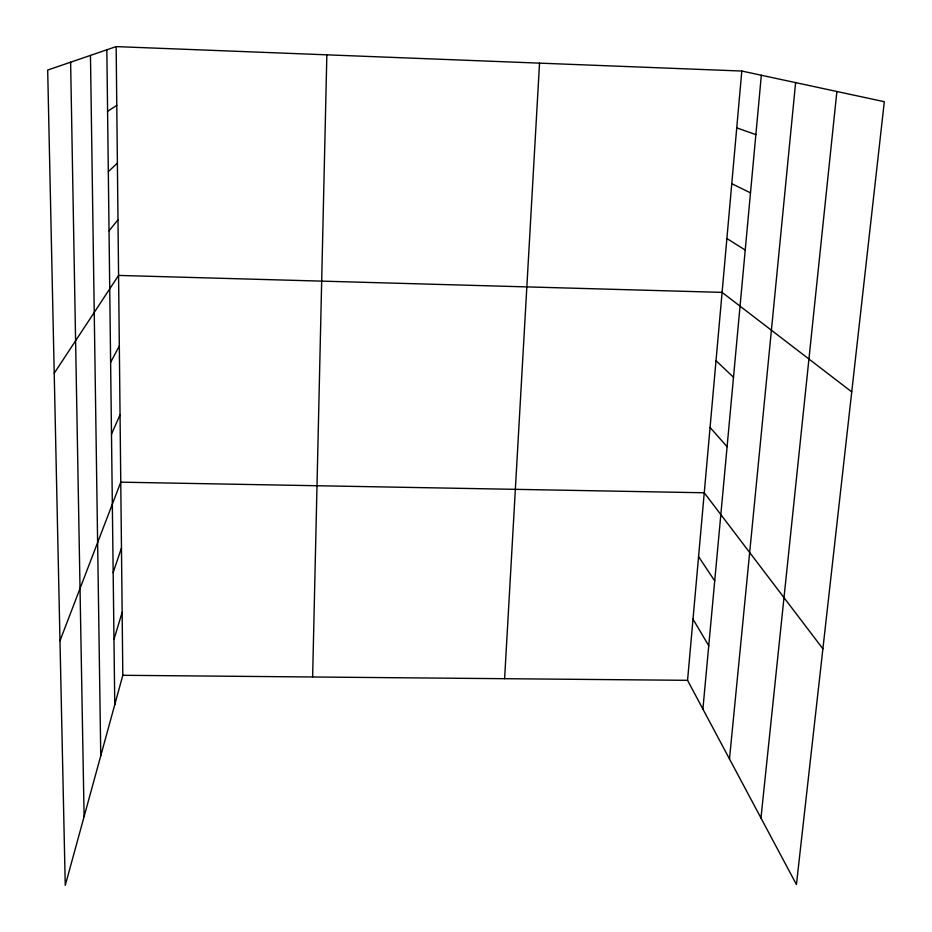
<?xml version="1.0" encoding="UTF-8"?>
<svg xmlns="http://www.w3.org/2000/svg" width="932" height="932" viewBox="0 0 932 932"><rect width="100%" height="100%" fill="white"/><g stroke="black" fill="none" stroke-linecap="round" stroke-linejoin="round"><path stroke-width="1.4" d="M312.628 676.982L326.852 54.837M504.608 678.694L539.535 63.143M741.802 71.042L884.317 101.704L796.429 884.538L687.56 680.325L741.802 71.042L116.151 46.6L47.683 70.063L65.252 885.4L122.814 675.292L116.151 46.6M702.903 709.101L761.339 75.247M729.488 758.963L795.613 82.622M760.966 818.005L836.889 91.499M113.972 639.399L122.15 612.347M113.168 572.574L121.463 547.993M59.974 640.797L120.776 482.17L704.254 492.772L822.898 648.823M111.491 434.126L120.053 414.833M110.628 362.373L119.331 345.935M54.219 373.266L118.574 275.418L722.09 292.38L851.743 391.871M109.032 230.81L117.991 219.789M108.322 171.639L117.385 163.123M107.588 111.304L116.78 105.409M122.814 675.292L687.56 680.325M736.734 127.882L755.864 134.616M731.771 183.697L750.493 192.866M726.89 238.522L745.227 250.044M716.009 360.684L733.496 377.262M710.067 427.462L727.088 446.719M698.569 556.649L714.716 580.892M693 619.151L708.739 645.725M70.622 62.199L84.101 816.572M90.462 55.407L100.761 755.805M106.842 49.792L114.764 704.697"/></g></svg>
